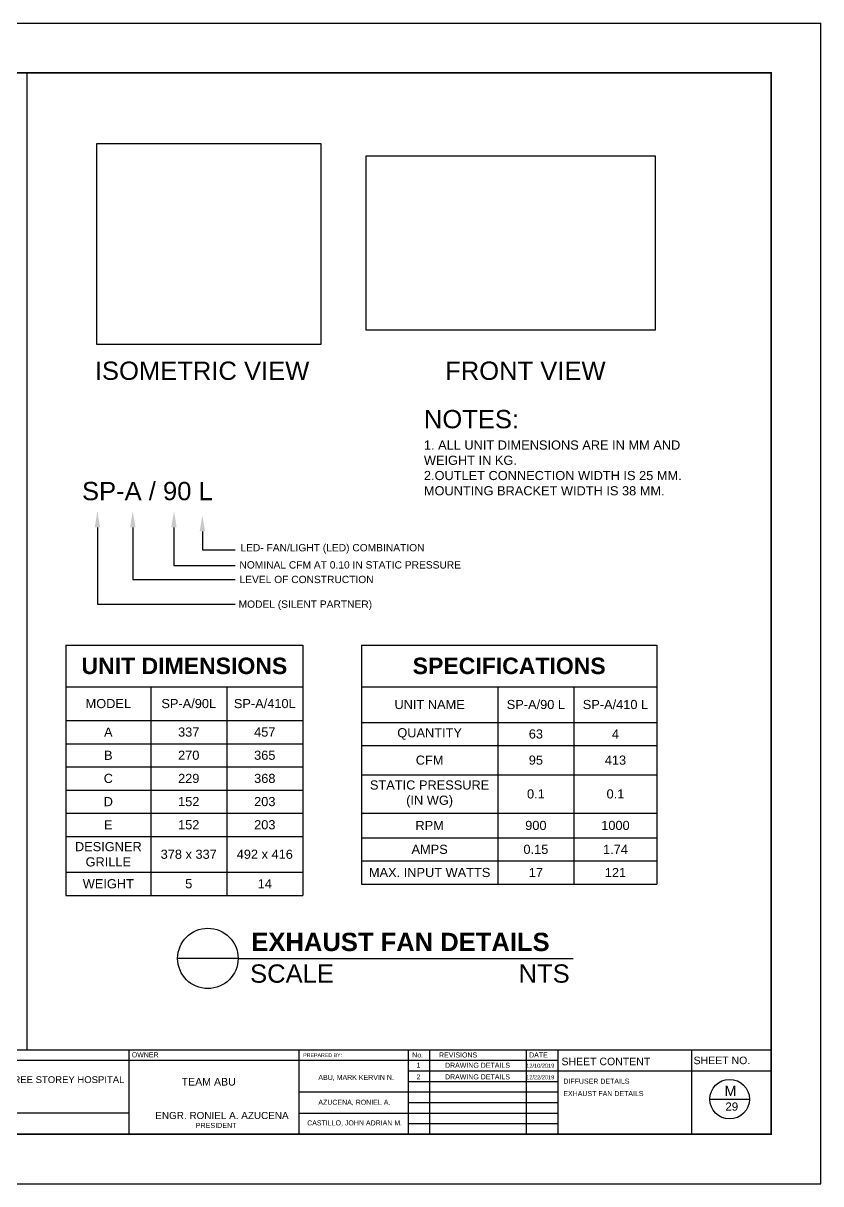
# Model space of a CAD drawing. Header units: inches. Extents: x 54.1 to 72, y 24.2 to 36.9.
# Drawn here: x 63.28 to 72, y 24.23 to 36.92 of the extents above; entities that cross this region are included whole.
import ezdxf
from ezdxf import colors
from ezdxf.entities.mleader import LeaderData, LeaderLine
from ezdxf.math import Vec2, Vec3

# ---------------------------------------------------------------- set-up
doc = ezdxf.new("R2010")
doc.units = ezdxf.units.IN
doc.header["$MEASUREMENT"] = 0
doc.layers.add('template', color=7, linetype='Continuous')
doc.styles.add('arial', font='arial.ttf')
picture_1 = doc.add_image_def('image3.png', size_in_pixel=(498, 448))
picture_2 = doc.add_image_def('image4.png', size_in_pixel=(713, 431))

# ---------------------------------------------------------------- blocks, each defined once
blk = doc.blocks.new('*T2')
at = {"color": 0, "linetype": 'ByBlock', "lineweight": -2, "transparency": 16777216}
for p, q in [((0, 0), (2.588644764902995, 0)), ((0, 0), (0, -2.735132429377579)), ((2.588644764902995, 0), (2.588644764902995, -2.735132429377579)), ((0, -0.4533333333333331), (2.588644764902995, -0.4533333333333331)), ((0.9265218743754531, -0.4533333333333331), (0.9265218743754531, -2.735132429377579)), ((1.757583319639224, -0.4533333333333331), (1.757583319639224, -2.735132429377579)), ((0, -0.8233498009100906), (2.588644764902995, -0.8233498009100906)), ((0, -1.076683134243424), (2.588644764902995, -1.076683134243424)), ((0, -1.330016467576758), (2.588644764902995, -1.330016467576758)), ((0, -1.583349800910092), (2.588644764902995, -1.583349800910092)), ((0, -1.836683134243426), (2.588644764902995, -1.836683134243426)), ((0, -2.09001646757676), (2.588644764902995, -2.09001646757676)), ((0, -2.481799096044245), (2.588644764902995, -2.481799096044245)), ((0, -2.735132429377579), (2.588644764902995, -2.735132429377579))]:
    blk.add_line(p, q, dxfattribs=at)
at = {"color": 0, "transparency": 16777216, "attachment_point": 5, "style": 'arial'}
for s, insert, char_height, width in [('{\\fArial|b1|i0|c0|p34;UNIT DIMENSIONS}', (1.294322382451497, -0.2266666666666666), 0.18, 2.468644764902995), ('MODEL', (0.4632609371877265, -0.6383415671217136), 0.1, 0.8065218743754531), ('SP-A/90L', (1.342052597007338, -0.6383415671217136), 0.1, 0.7110614452637708), ('SP-A/410L', (2.173114042271109, -0.6383415671217136), 0.1, 0.7110614452637708), ('A', (0.4632609371877265, -0.9500164675767557), 0.1, 0.8065218743754531), ('337', (1.342052597007338, -0.9500164675767557), 0.1, 0.7110614452637708), ('457', (2.173114042271109, -0.9500164675767557), 0.1, 0.7110614452637708), ('B', (0.4632609371877265, -1.20334980091009), 0.1, 0.8065218743754531), ('270', (1.342052597007338, -1.20334980091009), 0.1, 0.7110614452637708), ('365', (2.173114042271109, -1.20334980091009), 0.1, 0.7110614452637708), ('C', (0.4632609371877265, -1.456683134243423), 0.1, 0.8065218743754531), ('229', (1.342052597007338, -1.456683134243423), 0.1, 0.7110614452637708), ('368', (2.173114042271109, -1.456683134243423), 0.1, 0.7110614452637708), ('D', (0.4632609371877265, -1.710016467576757), 0.1, 0.8065218743754531), ('152', (1.342052597007338, -1.710016467576757), 0.1, 0.7110614452637708), ('203', (2.173114042271109, -1.710016467576757), 0.1, 0.7110614452637708), ('E', (0.4632609371877265, -1.963349800910091), 0.1, 0.8065218743754531), ('152', (1.342052597007338, -1.963349800910091), 0.1, 0.7110614452637708), ('203', (2.173114042271109, -1.963349800910091), 0.1, 0.7110614452637708), ('DESIGNER GRILLE', (0.4632609371877265, -2.285907781810501), 0.1, 0.8065218743754531), ('378 x 337', (1.342052597007338, -2.285907781810504), 0.1, 0.7110614452637708), ('492 x 416', (2.173114042271109, -2.285907781810504), 0.1, 0.7110614452637708), ('WEIGHT', (0.4632609371877265, -2.60846576271091), 0.1, 0.8065218743754531), ('5', (1.342052597007338, -2.60846576271091), 0.1, 0.7110614452637708), ('14', (2.173114042271109, -2.60846576271091), 0.1, 0.7110614452637708)]:
    blk.add_mtext(s, dxfattribs=dict(at, insert=insert, char_height=char_height, width=width))
blk = doc.blocks.new('*T3')
at = {"color": 0, "linetype": 'ByBlock', "lineweight": -2, "transparency": 16777216}
for p, q in [((0, 0), (3.230287793459325, 0)), ((0, 0), (0, -2.612104208419613)), ((3.230287793459325, 0), (3.230287793459325, -2.612104208419613)), ((0, -0.4533333333333331), (3.230287793459325, -0.4533333333333331)), ((1.491189802912743, -0.4533333333333331), (1.491189802912743, -2.612104208419613)), ((2.322251248176514, -0.4533333333333331), (2.322251248176514, -2.612104208419613)), ((0, -0.8438881309686224), (3.230287793459325, -0.8438881309686224)), ((0, -1.097221464301956), (3.230287793459325, -1.097221464301956)), ((0, -1.416538007742602), (3.230287793459325, -1.416538007742602)), ((0, -1.836015042758518), (3.230287793459325, -1.836015042758518)), ((0, -2.105437541752945), (3.230287793459325, -2.105437541752945)), ((0, -2.358770875086279), (3.230287793459325, -2.358770875086279)), ((0, -2.612104208419613), (3.230287793459325, -2.612104208419613))]:
    blk.add_line(p, q, dxfattribs=at)
at = {"color": 0, "transparency": 16777216, "attachment_point": 5, "style": 'arial'}
for s, insert, char_height, width in [('{\\fArial|b1|i0|c0|p34;SPECIFICATIONS}', (1.615143896729663, -0.2266666666666666), 0.18, 3.110287793459325), ('UNIT NAME', (0.7455949014563714, -0.6486107321509778), 0.1, 1.371189802912743), ('SP-A/90 L', (1.906720525544628, -0.6486107321509778), 0.1, 0.7110614452637708), ('SP-A/410 L', (2.77626952081792, -0.6486107321509778), 0.1, 0.7880365452828119), ('QUANTITY', (0.7455949014563714, -0.9705547976352875), 0.1, 1.371189802912743), ('63', (1.906720525544628, -0.9705547976352875), 0.1, 0.7110614452637708), ('4', (2.77626952081792, -0.9705547976352875), 0.1, 0.7880365452828119), ('CFM', (0.7455949014563714, -1.256879736022277), 0.1, 1.371189802912743), ('95', (1.906720525544628, -1.256879736022277), 0.1, 0.7110614452637708), ('413', (2.77626952081792, -1.256879736022277), 0.1, 0.7880365452828119), ('STATIC PRESSURE (IN WG)', (0.7455949014563714, -1.62627652525056), 0.1, 1.371189802912743), ('0.1', (1.906720525544628, -1.62627652525056), 0.1, 0.7110614452637708), ('0.1', (2.77626952081792, -1.62627652525056), 0.1, 0.7880365452828119), ('RPM', (0.7455949014563714, -1.97072629225573), 0.1, 1.371189802912743), ('900', (1.906720525544628, -1.97072629225573), 0.1, 0.7110614452637708), ('1000', (2.77626952081792, -1.97072629225573), 0.1, 0.7880365452828119), ('AMPS', (0.7455949014563714, -2.23210420841961), 0.1, 1.371189802912743), ('0.15', (1.906720525544628, -2.23210420841961), 0.1, 0.7110614452637708), ('1.74', (2.77626952081792, -2.23210420841961), 0.1, 0.7880365452828119), ('MAX. INPUT WATTS', (0.7455949014563714, -2.485437541752944), 0.1, 1.371189802912743), ('17', (1.906720525544628, -2.485437541752944), 0.1, 0.7110614452637708), ('121', (2.77626952081792, -2.485437541752944), 0.1, 0.7880365452828119)]:
    blk.add_mtext(s, dxfattribs=dict(at, insert=insert, char_height=char_height, width=width))

msp = doc.modelspace()

# ---------------------------------------------------------------- linework, layer by layer
for p, q in [((54.10454553039227, 36.92036558097482), (72.00027462474281, 36.92036558097482)), ((63.32355748808803, 36.37807075993408), (63.32355748808803, 25.69597048535582)), ((65.29236804522083, 30.99098931650972), (65.60210442588716, 30.99098931650972)), ((64.84164235994805, 30.83786205695625), (65.60239849885261, 30.83786205695625)), ((64.45558597024251, 30.56874210015286), (65.60239849885261, 30.56874210015286)), ((65.63310831270329, 26.69505963460066), (64.9725613772429, 26.69505963460066)), ((65.63310831270329, 26.69505963460066), (69.29398101919111, 26.69505963460066))]:
    msp.add_line(p, q)
msp.add_circle((65.30283484497309, 26.69505963460066), 0.3302734677301942)
at = {"layer": 'template'}
for p, q in [((72.00027462474281, 24.23066676861717), (72.00027462474281, 36.92036558097482)), ((55.18913517247421, 25.69597048535582), (71.45797980370173, 25.69597048535582)), ((64.4406672164908, 25.69597048535582), (64.4406672164908, 24.7729615896582)), ((66.29783130843367, 25.69597048535582), (66.29783130843367, 24.7729615896582)), ((67.49284024807343, 25.69597048535582), (67.49284024807343, 24.7729615896582)), ((67.7235924719975, 25.69597048535582), (67.7235924719975, 24.7729615896582)), ((68.78078834465646, 25.69597048535582), (68.78078834465646, 24.7729615896582)), ((69.12691668054327, 25.69597048535582), (69.12691668054327, 24.7729615896582)), ((70.58607731383466, 25.69597048535582), (70.58607731383466, 24.7729615896582)), ((58.04563406314674, 25.58059437339375), (68.24323852218589, 25.58059437339375)), ((67.9261978725005, 25.58059437339375), (69.12691668054327, 25.5805943733937)), ((67.49284024807343, 25.46521826143143), (69.43255379305049, 25.46521826143143)), ((68.82659160641043, 25.46521826143143), (71.45797980370185, 25.46521826143143)), ((67.49284024807343, 25.34984214946943), (69.12691668054327, 25.34984214946917)), ((66.29783130843367, 25.23446603750685), (68.24323852218652, 25.23446603750685)), ((67.9261978725005, 25.23446603750685), (69.12691668054327, 25.23446603750685)), ((70.78814306638685, 25.15585620616165), (71.22080348624559, 25.15585620616165)), ((58.04563406314674, 25.00491874704688), (64.4406672164908, 25.00491874704622)), ((66.29783130843367, 25.00371381358267), (68.24323852218652, 25.00371381358267)), ((67.49284024807343, 25.11908992554482), (69.12691668054327, 25.11908992554453)), ((67.9261978725005, 25.00371381358267), (69.12691668054327, 25.00371381358267)), ((67.49284024807343, 24.88833770162026), (69.12691668054327, 24.88833770162026)), ((54.10454553039227, 24.23066676861717), (72.00027462474281, 24.23066676861717))]:
    msp.add_line(p, q, dxfattribs=at)
at = {"layer": 'template', "linetype": 'Continuous', "const_width": 0.01538348159496552}
msp.add_lwpolyline([(55.18913517247421, 24.7729615896582), (71.45797980370185, 24.7729615896582), (71.45797980370185, 36.37807075993408), (55.18913517247421, 36.37807075993408)], close=True, dxfattribs=at)
at = {"layer": 'template'}
msp.add_circle((71.00447327631576, 25.15585620616165), 0.2163302099292027, dxfattribs=at)

# ---------------------------------------------------------------- block references
for name, p in [('*T2', (63.75149470789817, 30.11915973006522)), ('*T3', (66.98030961137296, 30.11915973006522))]:
    msp.add_blockref(name, p)

# ---------------------------------------------------------------- texts
at = {"attachment_point": 1, "style": 'arial'}
for s, width, heights, insert, char_height in [('ISOMETRIC VIEW ', 2.641817863832955, [0], (64.06788148100259, 33.22074101061157), 0.2), ('FRONT VIEW', 2.641817863832955, [0], (67.89530196864911, 33.22037500832848), 0.2), ('NOTES:\\P{\\H0.5x;1. ALL UNIT DIMENSIONS ARE IN MM AND WEIGHT IN KG.\\P2.OUTLET CONNECTION WIDTH IS 25 MM. MOUNTING BRACKET WIDTH IS 38 MM.}', 3.072624775464789, [1.656364629853305], (67.6632814329928, 32.6916214462001), 0.2), ('SP-A / 90 L', 2.653060464068432, [0], (63.92728492166846, 31.90511284137938), 0.2), ('LED- FAN/LIGHT (LED) COMBINATION', 2.291184256944433, [0], (65.65812814104397, 31.22579087486913), 0.08), ('NOMINAL CFM AT 0.10 IN STATIC PRESSURE', 2.541228746915806, [0], (65.64780749651563, 31.03788042514471), 0.08), ('LEVEL OF CONSTRUCTION', 1.529938109386734, [0], (65.64877345406246, 30.87863463794542), 0.08), ('MODEL (SILENT PARTNER)', 1.668851657067279, [0], (65.63837782415042, 30.60860921056393), 0.08), ('{\\fArial|b1|i0|c0|p34;EXHAUST FAN DETAILS}', 5.549897135456746, [0.2360657571164847], (65.77768240139144, 26.97525604616136), 0.2), ('SCALE                          NTS', 5.044561879278717, [0], (65.76404934820917, 26.62940871454266), 0.2)]:
    msp.add_mtext_dynamic_manual_height_columns(s, width=width, gutter_width=1, heights=heights, dxfattribs=dict(at, insert=insert, char_height=char_height))
at = {"layer": 'template', "style": 'arial'}
for s, height, p in [('OWNER', 0.05480365318206463, (64.47116390144396, 25.613212317827)), ('PREPARED BY: ', 0.04110273988654849, (66.34437043964726, 25.61639037461555)), ('No.', 0.05480365318206463, (67.53570597689134, 25.61180838437543)), ('REVISIONS', 0.05480365318206463, (67.82868934947959, 25.61180838437543)), ('DATE', 0.05480365318206463, (68.8131567260383, 25.61180838437543)), ('1', 0.05480365318206463, (67.58297937061934, 25.50010204405197)), ('DRAWING DETAILS', 0.05480365318206463, (67.89359552948667, 25.4992762073307)), ('12/10/2019', 0.0438429225456517, (68.78176074884283, 25.50013805903928)), ('SHEET CONTENT', 0.08220547977309696, (69.16694583543074, 25.52721758364646)), ('SHEET NO.', 0.08220547977309696, (70.61024992646793, 25.53863043218576)), ('PROPOSED THREE STOREY HOSPITAL', 0.07437126358779919, (62.42236483078875, 25.3323191691903)), ('TEAM ABU', 0.08288651421277934, (65.01565335171864, 25.30453898286655)), ('ABU, MARK KERVIN N.', 0.05480365318206463, (66.51021638799955, 25.36616290741768)), ('2', 0.05480365318206463, (67.58297937061934, 25.37311970776419)), ('DRAWING DETAILS', 0.05480365318206463, (67.89359552948667, 25.37229387104291)), ('12/22/2019', 0.0438429225456517, (68.78176074884283, 25.37315572275149)), ('DIFFUSER DETAILS', 0.05480365318206463, (69.18704836196304, 25.32517893632803)), ('M', 0.112504446685946, (70.94858517078552, 25.18953306018767)), ('AZUCENA, RONIEL A.', 0.05480365318206463, (66.51021638799955, 25.09477162551403)), ('EXHAUST FAN DETAILS', 0.05480365318206463, (69.18704836196304, 25.18987319118441)), ('ENGR. RONIEL A. AZUCENA', 0.07758177730316146, (64.72800550850536, 24.93865956710858)), ('29', 0.09000355734875679, (70.95763912483064, 25.02970184691413)), ('PRESIDENT', 0.05585887965827626, (65.17021459311502, 24.84053217786721)), ('CASTILLO, JOHN ADRIAN M.', 0.05480365318206463, (66.38763449491933, 24.86901251239769))]:
    msp.add_text(s, height=height, dxfattribs=at).set_placement(p)

# ---------------------------------------------------------------- pictures from other files: only their frames are drawn
image = msp.add_image(picture_1, insert=(64.0904362124702, 33.40604480189123), size_in_units=(2.4463409729631707, 2.200724409412652))
image.dxf.flags = 7
image = msp.add_image(picture_2, insert=(67.03423321505464, 33.56417524407599), size_in_units=(3.1545145394588765, 1.9068664326883247))
image.dxf.flags = 7

# ---------------------------------------------------------------- leaders
ml = msp.add_multileader_mtext('Standard')
ml.set_content('', color=256)
ml.set_leader_properties()
ml.build(insert=Vec2(0, 0))
ml.multileader.update_dxf_attribs({"text_right_attachment_type": 6, "dogleg_length": 0.36, "arrow_head_size": 0.18})
ctx = ml.context
ctx.base_point, ctx.char_height, ctx.arrow_head_size, ctx.landing_gap_size, ctx.plane_origin = Vec3(64.45558597024251, 30.56874210015286), 0.18, 0.18, 0.09, Vec3(64.09558597024251, 31.58760865715812)
ctx.right_attachment = 6
notes = []
notes.append((ctx, [(0, (1, 1, 0), (64.09558597024251, 30.56874210015286), (1, 0), 0.36, [(0, [(64.09558597024251, 31.58760865715812)], 0, [])])]))
ctx.mtext.insert, ctx.mtext.flow_direction = Vec3(64.54558597024251, 30.65874210015286), 5
ml = msp.add_multileader_mtext('Standard')
ml.set_content('', color=256)
ml.set_leader_properties()
ml.build(insert=Vec2(0, 0))
ml.multileader.update_dxf_attribs({"text_right_attachment_type": 6, "dogleg_length": 0.36, "arrow_head_size": 0.18})
ctx = ml.context
ctx.base_point, ctx.char_height, ctx.arrow_head_size, ctx.landing_gap_size, ctx.plane_origin = Vec3(64.84164235994805, 30.83786205695625), 0.18, 0.18, 0.09, Vec3(64.48164235994805, 31.58760865715812)
ctx.right_attachment = 6
notes.append((ctx, [(0, (1, 1, 0), (64.48164235994805, 30.83786205695625), (1, 0), 0.36, [(0, [(64.48164235994805, 31.58760865715812)], 0, [])])]))
ctx.mtext.insert, ctx.mtext.flow_direction = Vec3(64.93164235994806, 30.92786205695625), 5
ml = msp.add_multileader_mtext('Standard')
ml.set_content('', color=256)
ml.set_leader_properties()
ml.build(insert=Vec2(0, 0))
ml.multileader.update_dxf_attribs({"text_right_attachment_type": 6, "dogleg_length": 0.36, "arrow_head_size": 0.18})
ctx = ml.context
ctx.base_point, ctx.char_height, ctx.arrow_head_size, ctx.landing_gap_size, ctx.plane_origin = Vec3(65.29236804522083, 30.99098931650972), 0.18, 0.18, 0.09, Vec3(64.93236804522083, 31.58760865715812)
ctx.right_attachment = 6
notes.append((ctx, [(0, (1, 1, 0), (64.93236804522083, 30.99098931650972), (1, 0), 0.36, [(0, [(64.93236804522083, 31.58760865715812)], 0, [])])]))
ctx.mtext.insert, ctx.mtext.flow_direction = Vec3(65.38236804522083, 31.08098931650972), 5
ml = msp.add_multileader_mtext('Standard')
ml.set_content('', color=256)
ml.set_leader_properties()
ml.build(insert=Vec2(0, 0))
ml.multileader.update_dxf_attribs({"text_right_attachment_type": 6, "dogleg_length": 0.36, "arrow_head_size": 0.18})
ctx = ml.context
ctx.base_point, ctx.char_height, ctx.arrow_head_size, ctx.landing_gap_size, ctx.plane_origin = Vec3(65.60239849885261, 31.16279786619267), 0.18, 0.18, 0.09, Vec3(65.24239849885261, 31.5428075755886)
ctx.right_attachment = 6
notes.append((ctx, [(0, (1, 1, 0), (65.24239849885261, 31.16279786619267), (1, 0), 0.36, [(0, [(65.24239849885261, 31.5428075755886)], 0, [])])]))
ctx.mtext.insert, ctx.mtext.flow_direction = Vec3(65.69239849885261, 31.25279786619267), 5
for ctx, leaders in notes:
    for number, flags, end, landing, length, lines in leaders:
        leader = LeaderData()
        leader.index, (leader.has_last_leader_line, leader.has_dogleg_vector, leader.attachment_direction) = number, flags
        leader.last_leader_point, leader.dogleg_vector, leader.dogleg_length = Vec3(end), Vec3(landing), length
        for number, points, colour, breaks in lines:
            line = LeaderLine()
            line.index, line.vertices, line.color, line.breaks = number, Vec3.list(points), colors.encode_raw_color(colour), breaks
            leader.lines.append(line)
        ctx.leaders.append(leader)

doc.saveas('drawing.dxf')
